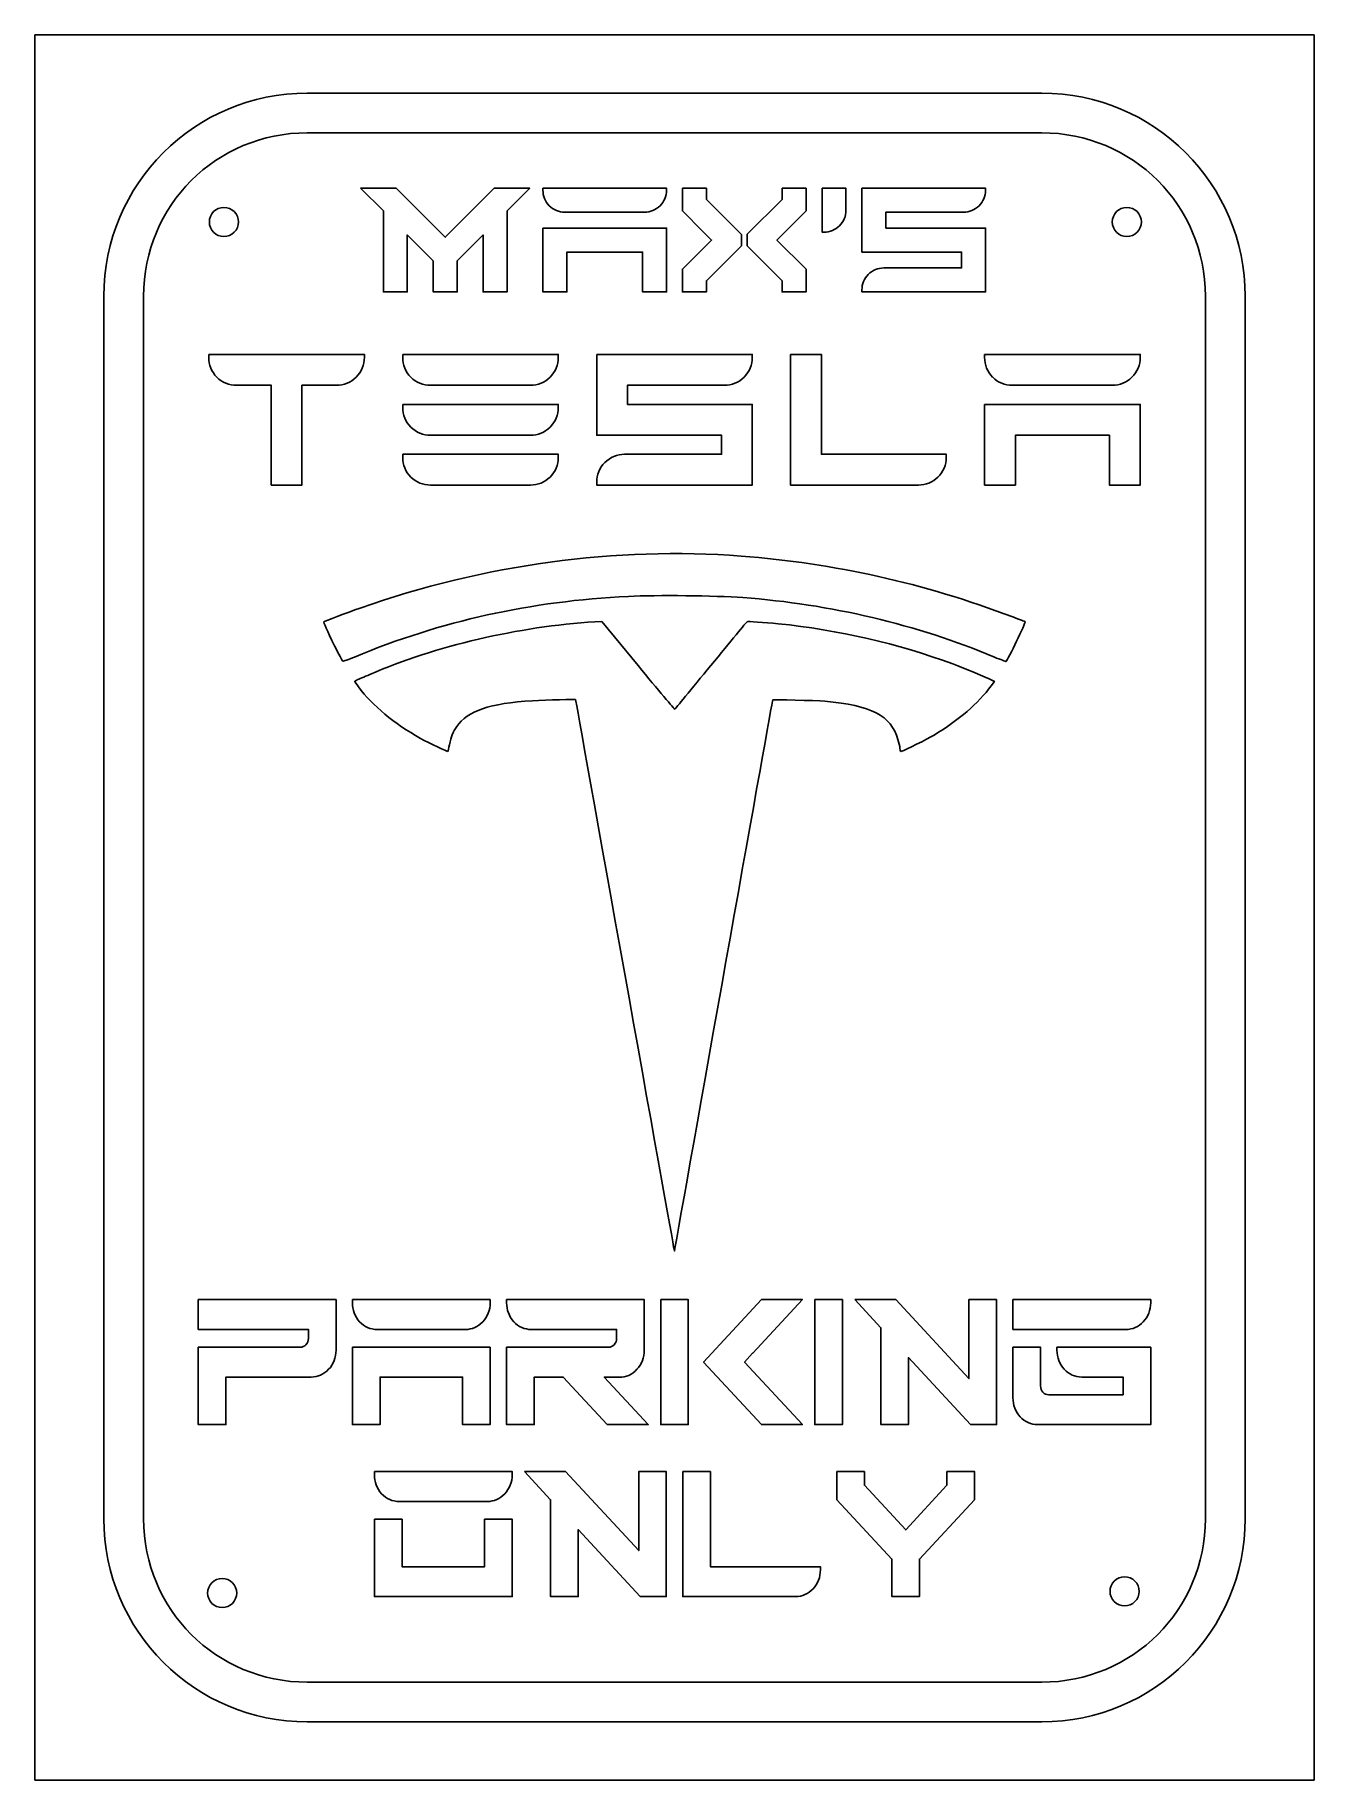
# Model space of a CAD drawing. Extents: x -240 to -20, y 0 to 300.
import ezdxf

# ---------------------------------------------------------------- set-up
doc = ezdxf.new("R2010")
doc.units = 0
doc.layers.add('Ebene_1', color=7, linetype='CONTINUOUS')

msp = doc.modelspace()

# ---------------------------------------------------------------- linework, layer by layer
at = {"layer": 'Ebene_1', "color": 7}
for points in [[(-239.8, 300), (-20.199997, 300), (-20.199997, 0.40002), (-239.8, 0.40002)], [(-193.03925, 283.190976)], [(-183.87891, 273.677734), (-179.97266, 269.769531), (-179.97266, 255.878906), (-179.63086, 255.878906), (-175.86523, 255.878906), (-175.86523, 265.664062), (-171.41602, 261.212891), (-171.41602, 255.878906), (-167.30859, 255.878906), (-167.30859, 261.212891), (-162.85938, 265.662109), (-162.85938, 255.878906), (-158.75195, 255.878906), (-158.75195, 269.769531), (-154.84375, 273.677734), (-160.94727, 273.677734), (-169.36133, 265.261719), (-177.77734, 273.677734)], [(-128.630906, 273.67791), (-128.630906, 269.769621), (-125.107608, 266.247871), (-123.638446, 264.777161), (-128.630906, 259.785217), (-128.630906, 255.878996), (-128.288808, 255.878996), (-124.523662, 255.878996), (-124.523662, 257.791023), (-118.51783, 263.794792), (-118.51783, 265.760046), (-124.523662, 271.765882), (-124.523662, 273.67791), (-128.630906, 273.67791)], [(-111.517741, 273.67791), (-111.517741, 271.765882), (-117.51789, 265.763665), (-117.51789, 263.791175), (-111.517741, 257.791023), (-111.517741, 255.878996), (-111.173573, 255.878996), (-107.409979, 255.878996), (-107.409979, 259.785217), (-112.404508, 264.779227), (-111.058337, 266.146586), (-111.033014, 266.146586), (-107.409979, 269.769621), (-107.409979, 273.67791), (-111.517741, 273.67791)], [(-204.854166, 267.888994)], [(-152.58984, 266.832031), (-152.58984, 255.878906), (-152.24805, 255.878906), (-148.48242, 255.878906), (-148.48242, 262.724609), (-135.47656, 262.724609), (-135.47656, 255.878906), (-131.36914, 255.878906), (-131.36914, 266.832031)], [(-49.854171, 267.888994)], [(-76.759839, 236.568014), (-76.759839, 222.712545), (-76.259839, 222.712545), (-71.474689, 222.712545), (-71.474689, 231.282857), (-55.334059, 231.282857), (-55.334059, 222.712545), (-50.048899, 222.712545), (-50.048899, 236.568014)], [(-75.086934, 193.19312)], [(-132.370745, 82.87914), (-132.370745, 61.42552), (-131.889645, 61.42552), (-127.629295, 61.42552), (-127.629295, 82.87914)], [(-115.079405, 82.87914), (-125.009575, 72.15335), (-115.079405, 61.42552), (-114.880205, 61.42552), (-108.048985, 61.42552), (-117.982905, 72.15538), (-116.597875, 73.67372), (-116.571574, 73.67372), (-108.049004, 82.87914)], [(-105.912244, 82.87914), (-105.912244, 61.42552), (-105.431145, 61.42552), (-101.170805, 61.42552), (-101.170805, 82.87914)], [(-99.034043, 82.87914), (-94.574494, 78.06025), (-94.574494, 61.42552), (-94.093395, 61.42552), (-89.83117, 61.42552), (-89.83117, 72.93891), (-79.173726, 61.42552), (-74.712295, 61.42552), (-74.712295, 82.87914), (-79.455619, 82.87914), (-79.455619, 69.32372), (-92.003627, 82.87914)], [(-185.285865, 74.71301), (-185.285865, 61.42552), (-184.804765, 61.42552), (-180.544415, 61.42552), (-180.544415, 69.59167), (-166.387735, 69.59167), (-166.387735, 61.42552), (-161.646295, 61.42552), (-161.646295, 74.71301)], [(-155.728414, 53.35276), (-151.268864, 48.5359), (-151.268864, 31.90117), (-150.787764, 31.90117), (-146.527424, 31.90117), (-146.527424, 43.41456), (-135.868094, 31.90117), (-131.408544, 31.90117), (-131.408544, 53.35276), (-136.149984, 53.35276), (-136.149984, 39.79937), (-148.698004, 53.35276)], [(-102.132995, 53.35276), (-102.132995, 48.5359), (-92.68393, 38.32975), (-92.68393, 31.90117), (-92.202832, 31.90117), (-87.942486, 31.90117), (-87.942486, 38.32975), (-78.493424, 48.5359), (-78.493424, 53.35276), (-83.234868, 53.35276), (-83.234868, 51.00827), (-90.312269, 43.36178), (-97.391547, 51.00827), (-97.391547, 53.35276)], [(-181.506614, 45.18866), (-181.506614, 31.90117), (-181.025514, 31.90117), (-157.867044, 31.90117), (-157.867044, 45.18866), (-162.608495, 45.18866), (-162.608495, 37.02455), (-176.765175, 37.02455), (-176.765175, 45.18866)], [(-205.145826, 32.511025)], [(-50.232146, 32.802685)]]:
    msp.add_lwpolyline(points, close=True, dxfattribs=at)
for points in [[(-66.960744, 290.011025), (-193.03925, 290.011025)], [(-193.03925, 283.190976), (-66.960745, 283.190976)], [(-152.58984, 273.677734), (-152.58984, 273.335938)], [(-131.36905, 273.335891), (-131.36905, 273.677687), (-152.58984, 273.677734)], [(-104.67188, 273.677734), (-104.67188, 266.146484), (-104.33008, 266.146484)], [(-100.56445, 269.912109), (-100.56445, 273.677734), (-104.67188, 273.677734)], [(-97.826172, 273.677734), (-97.826172, 262.724609), (-80.712891, 262.724609), (-80.712891, 259.986328), (-94.060547, 259.986328)], [(-76.603516, 273.335938), (-76.603516, 273.677734), (-97.826172, 273.677734)], [(-151.50391, 270.662109), (-151.50191, 270.660109), (-151.49991, 270.660109)], [(-148.82608, 269.570265), (-135.13468, 269.570265)], [(-97.826172, 256.220703), (-97.826172, 255.878906), (-97.484375, 255.878906), (-76.603516, 255.878906), (-76.603516, 266.832031), (-93.71875, 266.832031), (-93.71875, 269.570312), (-80.369141, 269.570312)], [(-227.97447, 255.12297), (-227.97447, 45.27706)], [(-221.1452, 45.27706), (-221.1452, 255.12297)], [(-38.854799, 255.12297), (-38.854799, 45.27706)], [(-32.02553, 45.27706), (-32.02553, 255.12297)], [(-209.951249, 245.138326), (-209.951249, 244.638326)], [(-183.240219, 244.638326), (-183.240219, 245.138326), (-209.951249, 245.138326)], [(-176.654369, 245.138326), (-176.654369, 244.638326)], [(-149.943339, 244.638232), (-149.943339, 245.138232), (-176.654369, 245.138326)], [(-143.355539, 245.138326), (-143.355539, 231.282857), (-121.929759, 231.282857), (-121.929759, 227.997701), (-138.570389, 227.997701)], [(-116.644609, 244.638326), (-116.644609, 245.138326), (-143.355539, 245.138326)], [(-110.058669, 245.138326), (-110.058669, 222.712545), (-109.558669, 222.712545), (-88.132889, 222.712545)], [(-83.347729, 227.497701), (-83.347729, 227.997701), (-104.773509, 227.997701), (-104.773509, 245.138326), (-110.058669, 245.138326)], [(-76.759839, 245.138326), (-76.759839, 244.638326)], [(-50.048749, 244.638232), (-50.048749, 245.138232), (-76.759839, 245.138326)], [(-208.570389, 241.243795), (-208.568389, 241.241795), (-208.566389, 241.239795)], [(-205.165999, 239.853076), (-199.238259, 239.853076), (-199.238259, 222.712545), (-198.738259, 222.712545), (-193.953109, 222.712545), (-193.953109, 239.85317), (-188.025369, 239.85317)], [(-175.273509, 241.243795), (-175.271509, 241.241795), (-175.269509, 241.239795)], [(-171.869119, 239.853076), (-154.728499, 239.853076)], [(-143.355539, 223.212545), (-143.355539, 222.712545), (-142.855539, 222.712545), (-116.644609, 222.712545), (-116.644609, 236.568014), (-138.070389, 236.568014), (-138.070389, 239.85317), (-121.429759, 239.85317)], [(-75.380929, 241.243795), (-75.376929, 241.241795), (-75.374929, 241.239795)], [(-71.974539, 239.853076), (-54.833909, 239.853076)], [(-176.654369, 236.568014), (-176.654369, 236.068014)], [(-149.943339, 236.067974), (-149.943339, 236.567974), (-176.654369, 236.568014)], [(-175.273509, 232.673483), (-175.271509, 232.671483), (-175.269509, 232.667583)], [(-171.869119, 231.282817), (-154.728499, 231.282817)], [(-176.654369, 227.997701), (-176.654369, 227.497701)], [(-149.943339, 227.49766), (-149.943339, 227.99766), (-176.654369, 227.997701)], [(-175.273509, 224.10317), (-175.271509, 224.10117), (-175.269509, 224.09727)], [(-171.869119, 222.712504), (-154.728499, 222.712504)], [(-143.64937, 199.253415), (-142.48824, 199.324915), (-136.25579, 191.73042)], [(-75.521079, 189.23877), (-75.087524, 189.01758), (-75.64678, 188.24867)], [(-129.91777, 91.7073), (-130.00537, 91.20967), (-130.07876, 91.59669)], [(-211.744364, 82.87914), (-211.744364, 77.75576), (-192.846244, 77.75576), (-192.846244, 76.2354)], [(-188.102915, 74.19336), (-188.102915, 82.87914), (-211.744364, 82.87914)], [(-161.646055, 82.35954), (-161.646055, 82.87919), (-185.285865, 82.87914)], [(-185.285865, 82.87914), (-185.285865, 82.3595)], [(-158.829234, 82.87914), (-158.829234, 82.3595)], [(-135.187504, 74.19335), (-135.187504, 82.87913), (-158.829234, 82.87914)], [(-71.895243, 82.87914), (-71.895243, 77.75576), (-71.414145, 77.75576), (-52.516021, 77.75576)], [(-48.255674, 82.3595), (-48.255674, 82.87914), (-71.895243, 82.87914)], [(-184.056804, 79.09344), (-184.054804, 79.09144), (-184.052804, 79.08944)], [(-157.600184, 79.09344), (-157.596184, 79.09144), (-157.594184, 79.08944)], [(-181.025264, 77.75581), (-165.906395, 77.75581)], [(-154.566654, 77.75581), (-139.928864, 77.75581), (-139.928864, 76.23544)], [(-194.253824, 74.71301), (-211.744364, 74.71301), (-211.744364, 61.42552), (-211.263264, 61.42552), (-207.002915, 61.42552), (-207.002915, 69.59167), (-192.365145, 69.59167)], [(-141.338344, 74.71305), (-158.828874, 74.71305), (-158.828874, 61.42557), (-158.347774, 61.42557), (-154.085554, 61.42557), (-154.085554, 69.59171), (-149.097924, 69.59171), (-141.537544, 61.42557), (-134.507124, 61.42557), (-142.067504, 69.59171), (-139.447774, 69.59171), (-139.509874, 69.59571)], [(-67.153693, 68.0694), (-67.153693, 74.71315), (-71.895243, 74.71301)], [(-71.895243, 74.71301), (-71.895243, 66.02925)], [(-67.634853, 61.42558), (-48.255632, 61.42558), (-48.255632, 74.71306), (-64.336702, 74.71306), (-64.336702, 74.19342)], [(-60.074414, 69.59181), (-52.997014, 69.59181), (-52.997014, 66.54904), (-65.744227, 66.54904)], [(-63.107648, 70.9294), (-63.103848, 70.9254), (-63.101948, 70.9234)], [(-70.666188, 62.7632), (-70.664288, 62.7612), (-70.662387, 62.7592)], [(-157.866804, 52.83319), (-157.866804, 53.35283), (-181.506614, 53.35276)], [(-181.506614, 53.35276), (-181.506614, 52.83312)], [(-128.591494, 53.35276), (-128.591494, 31.90117), (-128.110394, 31.90117), (-109.210384, 31.90117)], [(-104.950044, 36.5049), (-104.950044, 37.02455), (-123.848164, 37.02455), (-123.848164, 53.35276), (-128.591494, 53.35276)], [(-180.277564, 49.5691), (-180.275564, 49.5671), (-180.273564, 49.5651)], [(-177.246034, 48.23148), (-162.127154, 48.23148)], [(-66.960745, 17.20906), (-193.03925, 17.20906)], [(-193.03925, 10.389), (-66.960744, 10.389)]]:
    msp.add_lwpolyline(points, dxfattribs=at)
for points in [[(-193.03925, 290.011025), (-212.33382, 290.011025), (-227.97447, 274.391483), (-227.97447, 255.12297)], [(-32.02553, 255.12297), (-32.02553, 274.391483), (-47.666178, 290.011025), (-66.960744, 290.011025)], [(-221.1452, 255.12297), (-221.1452, 270.731142), (-208.66854, 283.190976), (-193.03925, 283.190976)], [(-66.960745, 283.190976), (-51.331465, 283.190976), (-38.854799, 270.731142), (-38.854799, 255.12297)], [(-152.58984, 273.335938), (-152.58984, 272.311408), (-152.21902, 271.396556), (-151.50391, 270.662109)], [(-132.48819, 270.656203), (-131.7511, 271.373899), (-131.36905, 272.292895), (-131.36905, 273.335891)], [(-77.724609, 270.65625), (-76.987517, 271.373946), (-76.603516, 272.292943), (-76.603516, 273.335938)], [(-209.854166, 267.888994), (-209.854166, 268.552035), (-209.590774, 269.18792), (-209.121933, 269.656761)], [(-209.121933, 269.656761), (-208.653092, 270.125602), (-208.017207, 270.388994), (-207.354166, 270.388994)], [(-207.354166, 270.388994), (-206.691125, 270.388994), (-206.05524, 270.125602), (-205.586399, 269.656761)], [(-205.586399, 269.656761), (-205.117558, 269.18792), (-204.854166, 268.552035), (-204.854166, 267.888994)], [(-151.49991, 270.660109), (-150.7814, 269.941603), (-149.86696, 269.570265), (-148.82608, 269.570265)], [(-135.13468, 269.570265), (-134.12644, 269.570266), (-133.22156, 269.942132), (-132.48819, 270.656203)], [(-101.68359, 267.234375), (-100.9465, 267.952071), (-100.56445, 268.869114), (-100.56445, 269.912109)], [(-80.369141, 269.570312), (-79.360905, 269.570312), (-78.45798, 269.942178), (-77.724609, 270.65625)], [(-54.854171, 267.888994), (-54.854171, 268.552035), (-54.590779, 269.18792), (-54.121938, 269.656761)], [(-54.121938, 269.656761), (-53.653097, 270.125602), (-53.017212, 270.388994), (-52.354171, 270.388994)], [(-52.354171, 270.388994), (-51.69113, 270.388994), (-51.055245, 270.125602), (-50.586404, 269.656761)], [(-50.586404, 269.656761), (-50.117563, 269.18792), (-49.854171, 268.552035), (-49.854171, 267.888994)], [(-209.121933, 266.121227), (-209.590774, 266.590068), (-209.854166, 267.225953), (-209.854166, 267.888994)], [(-204.854166, 267.888994), (-204.854166, 267.225953), (-205.117558, 266.590068), (-205.586399, 266.121227)], [(-104.33008, 266.146484), (-103.32184, 266.146484), (-102.41696, 266.520303), (-101.68359, 267.234375)], [(-54.121938, 266.121227), (-54.590779, 266.590068), (-54.854171, 267.225953), (-54.854171, 267.888994)], [(-49.854171, 267.888994), (-49.854171, 267.225953), (-50.117563, 266.590068), (-50.586404, 266.121227)], [(-207.354166, 265.388994), (-208.017207, 265.388994), (-208.653092, 265.652386), (-209.121933, 266.121227)], [(-205.586399, 266.121227), (-206.05524, 265.652386), (-206.691125, 265.388994), (-207.354166, 265.388994)], [(-52.354171, 265.388994), (-53.017212, 265.388994), (-53.653097, 265.652386), (-54.121938, 266.121227)], [(-50.586404, 266.121227), (-51.055245, 265.652386), (-51.69113, 265.388994), (-52.354171, 265.388994)], [(-96.736328, 258.869141), (-97.453744, 258.151725), (-97.826172, 257.245232), (-97.826172, 256.220703)], [(-94.060547, 259.986328), (-95.087231, 259.986328), (-96.002607, 259.602863), (-96.736328, 258.869141)], [(-209.951249, 244.638326), (-209.951249, 243.339077), (-209.477239, 242.175154), (-208.570389, 241.243795)], [(-184.664039, 241.234029), (-183.728819, 242.14464), (-183.240219, 243.315826), (-183.240219, 244.638326)], [(-176.654369, 244.638326), (-176.654369, 243.339077), (-176.180359, 242.175154), (-175.273509, 241.243795)], [(-151.365219, 241.233935), (-150.429989, 242.144546), (-149.943339, 243.315732), (-149.943339, 244.638232)], [(-118.068429, 241.234029), (-117.133209, 242.144641), (-116.644609, 243.315827), (-116.644609, 244.638326)], [(-76.759839, 244.638326), (-76.759839, 243.339077), (-76.287779, 242.175154), (-75.380929, 241.243795)], [(-51.472579, 241.233935), (-50.537359, 242.144547), (-50.048749, 243.315733), (-50.048749, 244.638232)], [(-208.566389, 241.239795), (-207.654589, 240.327999), (-206.485409, 239.853076), (-205.165999, 239.853076)], [(-188.025369, 239.85317), (-186.746199, 239.85317), (-185.593829, 240.328709), (-184.664039, 241.234029)], [(-175.269509, 241.239795), (-174.357719, 240.327999), (-173.188539, 239.853076), (-171.869119, 239.853076)], [(-154.728499, 239.853076), (-153.449329, 239.853076), (-152.294999, 240.328615), (-151.365219, 241.233935)], [(-121.429759, 239.85317), (-120.150589, 239.85317), (-118.998219, 240.328709), (-118.068429, 241.234029)], [(-75.374929, 241.239795), (-74.463129, 240.328), (-73.293949, 239.853076), (-71.974539, 239.853076)], [(-54.833909, 239.853076), (-53.554739, 239.853076), (-52.402369, 240.328615), (-51.472579, 241.233935)], [(-176.654369, 236.068014), (-176.654369, 234.768764), (-176.180359, 233.604842), (-175.273509, 232.673483)], [(-151.365219, 232.663677), (-150.429989, 233.574288), (-149.943339, 234.745474), (-149.943339, 236.067974)], [(-175.269509, 232.667583), (-174.357719, 231.755788), (-173.188539, 231.282817), (-171.869119, 231.282817)], [(-154.728499, 231.282817), (-153.449329, 231.282817), (-152.294999, 231.758356), (-151.365219, 232.663677)], [(-138.570389, 227.997701), (-139.872779, 227.997701), (-141.040479, 227.510033), (-141.970779, 226.579733)], [(-176.654369, 227.497701), (-176.654369, 226.198452), (-176.180359, 225.034529), (-175.273509, 224.10317)], [(-151.365219, 224.093363), (-150.429989, 225.003974), (-149.943339, 226.17516), (-149.943339, 227.49766)], [(-141.970779, 226.579733), (-142.880979, 225.669529), (-143.355539, 224.511794), (-143.355539, 223.212545)], [(-84.769609, 224.093404), (-83.834389, 225.004016), (-83.347729, 226.175202), (-83.347729, 227.497701)], [(-175.269509, 224.09727), (-174.357719, 223.185474), (-173.188539, 222.712504), (-171.869119, 222.712504)], [(-154.728499, 222.712504), (-153.449329, 222.712504), (-152.294999, 223.188043), (-151.365219, 224.093363)], [(-88.132889, 222.712545), (-86.853719, 222.712545), (-85.699389, 223.188084), (-84.769609, 224.093404)], [(-183.95745, 201.604857), (-162.71161, 209.071614), (-140.02162, 212.165845), (-118.54667, 210.524912)], [(-118.54667, 210.524912), (-102.4847, 209.297591), (-87.34706, 205.909493), (-71.937951, 200.092972)], [(-118.27021, 203.393761), (-123.07989, 203.742636), (-133.07196, 203.856884), (-137.91041, 203.618324)], [(-190.18619, 199.251725), (-190.09019, 199.347625), (-186.22376, 200.808375), (-183.95745, 201.604857)], [(-137.91041, 203.618324), (-154.67787, 202.791598), (-170.10425, 199.374495), (-184.92989, 193.203)], [(-75.086934, 193.19312), (-88.294461, 198.763348), (-103.29979, 202.307861), (-118.27021, 203.393761)], [(-188.34941, 195.12054), (-189.6663, 197.777634), (-190.28, 199.157925), (-190.18619, 199.251725)], [(-182.29868, 190.21176), (-171.1489, 195.06242), (-156.65587, 198.452931), (-143.64937, 199.253415)], [(-123.75663, 191.75333), (-120.40262, 195.84061), (-117.6072, 199.216415), (-117.5446, 199.255115)], [(-117.5446, 199.255115), (-117.41398, 199.335815), (-114.62459, 199.155915), (-112.18806, 198.909638)], [(-112.18806, 198.909638), (-101.91286, 197.870984), (-91.592994, 195.4933), (-82.219642, 192.00491)], [(-69.808236, 199.261785), (-69.68228, 199.135825), (-72.763354, 192.70388), (-73.075547, 192.44106)], [(-71.937951, 200.092972), (-70.790703, 199.659912), (-69.832332, 199.285885), (-69.808236, 199.261785)], [(-186.92834, 192.48416), (-187.00604, 192.51406), (-187.64555, 193.70035), (-188.34941, 195.12054)], [(-184.92989, 193.203), (-185.95132, 192.77781), (-186.85062, 192.45434), (-186.92834, 192.48416)], [(-129.93908, 184.22891), (-129.89268, 184.28001), (-127.11061, 187.66605), (-123.75663, 191.75333)], [(-82.219642, 192.00491), (-80.007486, 191.18163), (-76.449117, 189.71222), (-75.521079, 189.23877)], [(-73.075547, 192.44106), (-73.117437, 192.40576), (-74.02256, 192.74422), (-75.086934, 193.19312)], [(-184.89742, 189.01177), (-184.89742, 189.05967), (-184.7108, 189.17601), (-184.48273, 189.27039)], [(-184.24212, 188.05512), (-184.60254, 188.53342), (-184.89742, 188.96392), (-184.89742, 189.01177)], [(-184.48273, 189.27039), (-184.25465, 189.36479), (-183.27182, 189.78839), (-182.29868, 190.21176)], [(-136.25579, 191.73042), (-132.82795, 187.55344), (-129.98542, 184.17777), (-129.93908, 184.22891)], [(-173.58922, 179.23469), (-178.18267, 181.81354), (-181.78889, 184.79942), (-184.24212, 188.05512)], [(-146.96691, 185.88244), (-146.96691, 185.96764), (-151.89764, 185.84294), (-154.37607, 185.6951)], [(-130.07876, 91.59669), (-130.27277, 92.61989), (-146.96691, 185.82249), (-146.96691, 185.88244)], [(-113.13888, 185.83204), (-113.18488, 185.78164), (-127.00178, 108.27292), (-129.91777, 91.7073)], [(-104.17068, 185.59721), (-105.89163, 185.74325), (-113.04895, 185.93067), (-113.13888, 185.83204)], [(-75.64678, 188.24867), (-77.820167, 185.26051), (-81.227378, 182.32402), (-85.446863, 179.80245)], [(-154.37607, 185.6951), (-161.75173, 185.25525), (-165.54524, 183.96364), (-167.37874, 181.26797)], [(-91.638925, 179.06616), (-92.8092, 183.12444), (-96.266963, 184.92649), (-104.17068, 185.59721)], [(-167.37874, 181.26797), (-168.05474, 180.27409), (-168.33696, 179.56543), (-168.63199, 178.12129)], [(-85.446863, 179.80245), (-86.60731, 179.10896), (-90.448768, 177.18088), (-90.972544, 177.02902)], [(-168.89851, 177.00586), (-168.98831, 176.91606), (-172.05347, 178.37249), (-173.58922, 179.23469)], [(-168.63199, 178.12129), (-168.75186, 177.53452), (-168.8718, 177.03257), (-168.89851, 177.00586)], [(-91.289578, 177.54461), (-91.333108, 177.86611), (-91.490314, 178.55081), (-91.638925, 179.06616)], [(-90.972544, 177.02902), (-91.188687, 176.96632), (-91.217668, 177.01342), (-91.289578, 177.54461)], [(-185.285865, 82.3595), (-185.285865, 81.11162), (-184.863184, 79.98797), (-184.056804, 79.09344)], [(-162.912685, 79.08335), (-162.080804, 79.95823), (-161.646055, 81.08944), (-161.646055, 82.35954)], [(-158.829234, 82.3595), (-158.829234, 81.11162), (-158.406554, 79.98797), (-157.600184, 79.09344)], [(-49.522315, 79.0833), (-48.690436, 79.95819), (-48.255674, 81.08939), (-48.255674, 82.3595)], [(-184.052804, 79.08944), (-183.241674, 78.21333), (-182.198184, 77.75581), (-181.025264, 77.75581)], [(-165.906395, 77.75581), (-164.768615, 77.75581), (-163.739335, 78.21396), (-162.912685, 79.08335)], [(-157.594184, 79.08944), (-156.783064, 78.21333), (-155.739574, 77.75582), (-154.566654, 77.75581)], [(-52.516021, 77.75576), (-51.378246, 77.75576), (-50.348966, 78.21393), (-49.522315, 79.0833)], [(-193.263434, 75.14333), (-193.555954, 74.84656), (-193.855864, 74.71301), (-194.253824, 74.71301)], [(-192.846244, 76.2354), (-192.846244, 75.78632), (-192.974324, 75.4583), (-193.263434, 75.14333)], [(-140.347954, 75.14338), (-140.640474, 74.84661), (-140.940374, 74.71305), (-141.338344, 74.71305)], [(-139.928864, 76.23544), (-139.928864, 75.78637), (-140.058834, 75.45835), (-140.347954, 75.14338)], [(-189.371435, 70.91919), (-188.539565, 71.79408), (-188.102915, 72.92325), (-188.102915, 74.19336)], [(-136.456024, 70.91918), (-135.624144, 71.79407), (-135.187504, 72.92324), (-135.187504, 74.19335)], [(-64.336702, 74.19342), (-64.336702, 72.94554), (-63.914016, 71.82392), (-63.107648, 70.9294)], [(-192.365145, 69.59167), (-191.227365, 69.59167), (-190.198085, 70.04982), (-189.371435, 70.91919)], [(-139.509874, 69.59571), (-138.307334, 69.42735), (-137.263474, 70.07), (-136.456024, 70.91918)], [(-63.101948, 70.9234), (-62.290821, 70.04729), (-61.247335, 69.59181), (-60.074414, 69.59181)], [(-71.895243, 66.02925), (-71.895243, 64.78138), (-71.472559, 63.65772), (-70.666188, 62.7632)], [(-66.757163, 66.97327), (-67.027038, 67.28514), (-67.153693, 67.61571), (-67.153693, 68.0694)], [(-65.744227, 66.54904), (-66.162654, 66.54904), (-66.469381, 66.68412), (-66.757163, 66.97327)], [(-70.662387, 62.7592), (-69.851259, 61.88308), (-68.807773, 61.42558), (-67.634853, 61.42558)], [(-181.506614, 52.83312), (-181.506614, 51.58524), (-181.083924, 50.46361), (-180.277564, 49.5691)], [(-159.133454, 49.55902), (-158.301574, 50.43389), (-157.866804, 51.56308), (-157.866804, 52.83319)], [(-180.273564, 49.5651), (-179.462434, 48.68899), (-178.418944, 48.23148), (-177.246034, 48.23148)], [(-162.127154, 48.23148), (-160.989384, 48.23148), (-159.960104, 48.68962), (-159.133454, 49.55902)], [(-227.97447, 45.27706), (-227.97447, 26.00854), (-212.33382, 10.389), (-193.03925, 10.389)], [(-193.03925, 17.20906), (-208.66854, 17.20906), (-221.1452, 29.66888), (-221.1452, 45.27706)], [(-38.854799, 45.27706), (-38.854799, 29.66888), (-51.331465, 17.20906), (-66.960745, 17.20906)], [(-66.960744, 10.389), (-47.666178, 10.389), (-32.02553, 26.00854), (-32.02553, 45.27706)], [(-106.218564, 33.22871), (-105.386694, 34.10359), (-104.950044, 35.2348), (-104.950044, 36.5049)], [(-210.145826, 32.511025), (-210.145826, 33.174066), (-209.882434, 33.809951), (-209.413593, 34.278792)], [(-209.413593, 34.278792), (-208.944752, 34.747633), (-208.308867, 35.011025), (-207.645826, 35.011025)], [(-207.645826, 35.011025), (-206.982785, 35.011025), (-206.3469, 34.747633), (-205.878059, 34.278792)], [(-205.878059, 34.278792), (-205.409218, 33.809951), (-205.145826, 33.174066), (-205.145826, 32.511025)], [(-109.210384, 31.90117), (-108.072624, 31.90117), (-107.045214, 32.35932), (-106.218564, 33.22871)], [(-55.232146, 32.802685), (-55.232146, 33.465726), (-54.968754, 34.101611), (-54.499913, 34.570452)], [(-54.499913, 34.570452), (-54.031072, 35.039293), (-53.395187, 35.302685), (-52.732146, 35.302685)], [(-52.732146, 35.302685), (-52.069105, 35.302685), (-51.43322, 35.039293), (-50.964379, 34.570452)], [(-50.964379, 34.570452), (-50.495538, 34.101611), (-50.232146, 33.465726), (-50.232146, 32.802685)], [(-209.413593, 30.743258), (-209.882434, 31.212099), (-210.145826, 31.847984), (-210.145826, 32.511025)], [(-207.645826, 30.011025), (-208.308867, 30.011025), (-208.944752, 30.274417), (-209.413593, 30.743258)], [(-205.878059, 30.743258), (-206.3469, 30.274417), (-206.982785, 30.011025), (-207.645826, 30.011025)], [(-205.145826, 32.511025), (-205.145826, 31.847984), (-205.409218, 31.212099), (-205.878059, 30.743258)], [(-54.499913, 31.034918), (-54.968754, 31.503759), (-55.232146, 32.139644), (-55.232146, 32.802685)], [(-52.732146, 30.302685), (-53.395187, 30.302685), (-54.031072, 30.566077), (-54.499913, 31.034918)], [(-50.964379, 31.034918), (-51.43322, 30.566077), (-52.069105, 30.302685), (-52.732146, 30.302685)], [(-50.232146, 32.802685), (-50.232146, 32.139644), (-50.495538, 31.503759), (-50.964379, 31.034918)]]:
    msp.add_open_spline(points, degree=3, dxfattribs=at)

doc.saveas('drawing.dxf')
